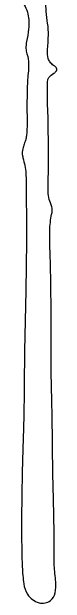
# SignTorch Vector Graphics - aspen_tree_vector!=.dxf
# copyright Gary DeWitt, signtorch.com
# Model space of a CAD drawing. Extents: x 9.77 to 14.36, y 8.06 to 16.01.
# Drawn here: x 10.535 to 10.729, y 8.058 to 11.191 of the extents above; entities that cross this region are included whole.
import ezdxf

# ---------------------------------------------------------------- set-up
doc = ezdxf.new("R2010")
doc.units = 0
doc.layers.add('SignTorch_ASPEN_TREE_VECTOR', color=18, linetype='CONTINUOUS')

msp = doc.modelspace()

# ---------------------------------------------------------------- linework, layer by layer
at = {"layer": 'SignTorch_ASPEN_TREE_VECTOR'}
msp.add_lwpolyline([(10.5353, 11.2528, -0.151315), (10.5761, 11.179, -0.078824), (10.5798, 11.0995, -0.025032), (10.569, 11.0329, 0.063892), (10.5659, 10.9967, 0.070989), (10.5713, 10.9679, -0.081971), (10.5802, 10.9144, -0.026072), (10.5777, 10.8655, 0.021232), (10.5721, 10.7747, 0.008716), (10.5719, 10.6221, -0.025611), (10.569, 10.54, -0.039181), (10.5651, 10.5164, -0.033744), (10.5566, 10.49, 0.035347), (10.5489, 10.4656, 0.102655), (10.5476, 10.4273, 0.028515), (10.5524, 10.4068, -0.061754), (10.5661, 10.3236, -0.007955), (10.5672, 10.2783, -0.001619), (10.5683, 10.0558, -0.006666), (10.5634, 9.6329, 0.004567), (10.5566, 9.21, -0.003141), (10.5545, 9.0429, -0.004235), (10.551, 8.919, 0.009612), (10.5427, 8.431, 0.009542), (10.5465, 8.2503, 0.023539), (10.5544, 8.1609, 0.107755), (10.5744, 8.1059, 0.186252), (10.6351, 8.0608, 0.233082), (10.6956, 8.0723, 0.18946), (10.7202, 8.1123, 0.060381), (10.7235, 8.1715, 0.015541), (10.7194, 8.2147, -0.025124), (10.716, 8.258, -0.007806), (10.7147, 8.378, 0.005079), (10.714, 8.498, 0.003166), (10.7118, 8.5977, -0.002067), (10.7094, 8.6974, -0.002846), (10.7063, 8.9137, 0.003982), (10.7026, 9.13, -0.007548), (10.6987, 9.536, 0.010141), (10.6927, 9.942, -0.015211), (10.6923, 10.0419, -0.033774), (10.6965, 10.0868, -0.008809), (10.7039, 10.1282, 0.111748), (10.7031, 10.1581, 0.050262), (10.6958, 10.1784, -0.08969), (10.685, 10.217, -0.033982), (10.6831, 10.2967, 0.013101), (10.6857, 10.4447, 0.005925), (10.6796, 10.7405, -0.017306), (10.6798, 10.8145, -0.021777), (10.6809, 10.8286, -0.155947), (10.6876, 10.843, -0.066866), (10.714, 10.8651, 0.114375), (10.7271, 10.8782, 0.350224), (10.7249, 10.8965, 0.045629), (10.712, 10.907, -0.078486), (10.6936, 10.9243, -0.094505), (10.684, 10.943, -0.092388), (10.6797, 10.9853, 0.01112), (10.6845, 11.0641, 0.047271), (10.6807, 11.1304, -0.030699), (10.6698, 11.2532, -0.008669)], format="xyb", dxfattribs=at)

doc.saveas('drawing.dxf')
